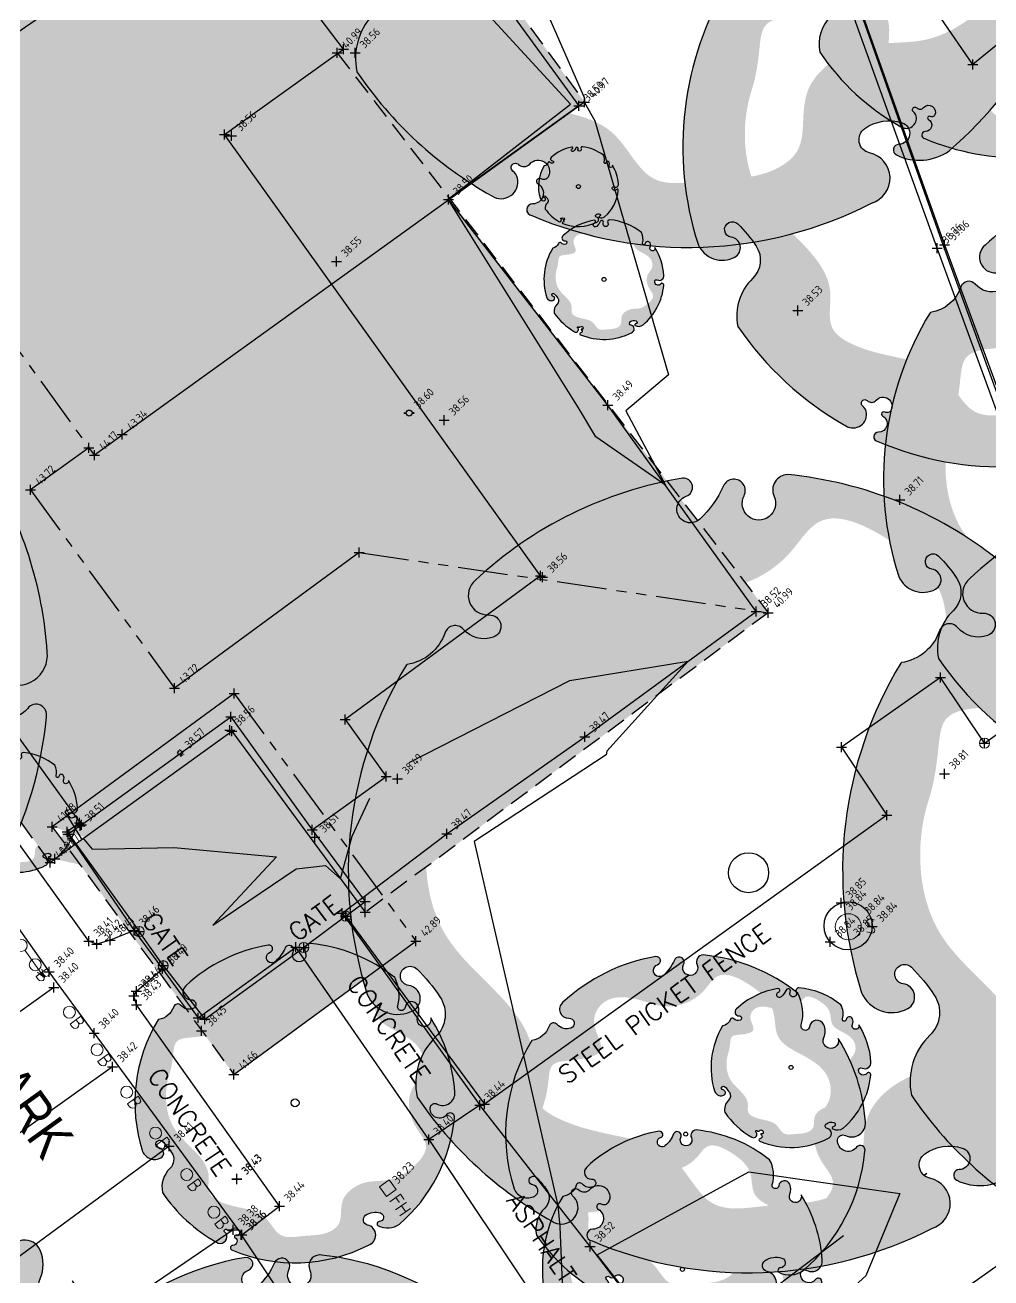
# Model space of a CAD drawing. Header units: metres. Extents: x 245957 to 247358, y 7418632 to 7419642.
# Drawn here: x 246804.74 to 246828.87, y 7418904.54 to 7418935.86 of the extents above; entities that cross this region are included whole.
import ezdxf
from ezdxf.enums import TextEntityAlignment as Align

# ---------------------------------------------------------------- set-up
doc = ezdxf.new("R2010")
doc.units = ezdxf.units.M
for name, pattern in [('DASHDOT', [10, 5, -2.5, 0, -2.5]), ('DASHED', [0.75, 0.5, -0.25]), ('PHANTOM', [2.5, 1.25, -0.25, 0.25, -0.25, 0.25, -0.25])]:
    doc.linetypes.add(name, pattern=pattern)
for name, color, linetype in [('-TEXT', 7, 'Continuous'), ('103_TOE_OF_BATTER', 37, 'DASHDOT'), ('104_EXISTING_SURFACE-L', 35, 'Continuous'), ('104_EXISTING_SURFACE-S', 35, 'Continuous'), ('107_FLOOR_LEVEL-L', 234, 'Continuous'), ('107_FLOOR_LEVEL-S', 234, 'Continuous'), ('201_SINGLE_TREE-H', 63, 'Continuous'), ('201_SINGLE_TREE-S', 96, 'Continuous'), ('403_EDGE_OF_BITUMEN', 8, 'Continuous'), ('403_EDGE_OF_BITUMEN-L', 8, 'Continuous'), ('403_EDGE_OF_BITUMEN-S', 8, 'Continuous'), ('408_BACK_OF_KERB', 10, 'Continuous'), ('418_LANE_LINE_SOLID', 53, 'Continuous'), ('418_LANE_LINE_SOLID-L', 53, 'Continuous'), ('418_LANE_LINE_SOLID-S', 53, 'Continuous'), ('601_HOUSE', 229, 'BUILDING2'), ('601_HOUSE-S', 229, 'BUILDING2'), ('603_MAJOR_BUILDING-L', 229, 'BUILDING'), ('603_MAJOR_BUILDING-S', 229, 'BUILDING'), ('610_STRUCTURE_UNCLAS', 236, 'Continuous'), ('610_STRUCTURE_UNCLAS-S', 236, 'Continuous'), ('622_RETAIN_WALL_WOOD', 45, 'STONEWALL'), ('622_RETAIN_WALL_WOOD-L', 45, 'STONEWALL'), ('622_RETAIN_WALL_WOOD-S', 45, 'STONEWALL'), ('635_DOOR_SILL-L', 181, 'Continuous'), ('635_DOOR_SILL-S', 181, 'Continuous'), ('639_ROOF_RIDGE', 253, 'PHANTOM'), ('639_ROOF_RIDGE-L', 253, 'PHANTOM'), ('639_ROOF_RIDGE-S', 253, 'PHANTOM'), ('640_EAVES', 227, 'Continuous'), ('640_EAVES-S', 227, 'Continuous'), ('642_ROOF_GUTTER', 155, 'DASHED'), ('642_ROOF_GUTTER-L', 153, 'Continuous'), ('642_ROOF_GUTTER-S', 153, 'Continuous'), ('903_FENCE', 24, 'FENCELINE'), ('903_FENCE-S', 24, 'Continuous'), ('904_GATE', 22, 'Continuous'), ('EX-BOLLARD_(SLS)', 89, 'Continuous'), ('EX-BUILDING_LINE', 150, 'Continuous'), ('EX-GATE_(SLS)', 22, 'Continuous'), ('EX-PARKING_SIGN_(SLS)', 89, 'Continuous'), ('Surface_Contours_Major', 4, 'Continuous'), ('Surface_Contours_Minor', 253, 'Continuous')]:
    doc.layers.add(name, color=color, linetype=linetype)
for name, color, linetype, true_color in [('419_EDGE_OF_CONCRETE', 7, 'Continuous', 0xff4100), ('419_EDGE_OF_CONCRETE-L', 7, 'Continuous', 0xff4100), ('419_EDGE_OF_CONCRETE-S', 7, 'Continuous', 0xff4100), ('741_SEWER_PIT-L', 7, 'Continuous', 0xfffd66), ('753_FIRE_HYDRANT-L', 7, 'Continuous', 0xb30000), ('762_UNCLASSIFIED_PIT-L', 7, 'Continuous', 0xff64ac), ('762_UNCLASSIFIED_PIT-S', 7, 'Continuous', 0xff64ac), ('EX-FIRE_HYDRANT_(SLS)', 7, 'Continuous', 0xb30000), ('EX-SEWER_PIT_(SLS)', 7, 'Continuous', 0xfffd66)]:
    doc.layers.add(name, color=color, linetype=linetype, true_color=true_color)
doc.styles.add('BOLD', font='ARIALN.TTF')
doc.styles.add('ISO', font='iso.shx')
doc.styles.add('ISO18', font='iso.shx')
doc.styles.add('ISO2.5', font='isocp.shx', dxfattribs={"height": 2.5})
doc.styles.get("Standard").update_dxf_attribs({"font": 'SIMPLEX.shx'})
doc.linetypes.add('BUILDING', pattern='A,0.25,["/",ISO18,S=0.15,R=0,X=0,Y=0],0', length=0.25)
doc.linetypes.add('BUILDING2', pattern='A,0.25,["/",ISO18,S=0.15,R=180,X=0,Y=0],0', length=0.25)
doc.linetypes.add('FENCELINE', pattern='A,0.5,-0.2,["/",Standard,S=0.1,R=0,X=0,Y=-0.05],-0.25', length=0.95)
doc.linetypes.add('STONEWALL', pattern='A,0,-0.0625,[131,AECCLAND,S=1,R=0,X=0,Y=0],-0.06303', length=0.12553)

# ---------------------------------------------------------------- blocks, each defined once
blk = doc.blocks.new('CROSS')
at = {"color": 0, "linetype": 'Continuous'}
for p, q in [((-0.5, 0), (0.5, 0)), ((0, -0.5), (0, 0.5))]:
    blk.add_line(p, q, dxfattribs=at)
blk = doc.blocks.new('201C')
at = {"layer": '201_SINGLE_TREE-H', "transparency": 33554534}
h = blk.add_hatch(color=256, dxfattribs=at)
h.paths.add_polyline_path([(-0.3717, -0.3344, 0.222926), (0.0196, -0.4996, 0.770799), (0.0439, -0.4417, -0.650302), (0.0511, -0.4116, -0.234737), (0.0964, -0.4247, -0.847312), (0.0816, -0.4475, 0.78443), (0.0732, -0.4583, 0.276934), (0.1352, -0.4813, 0.193599), (0.4309, -0.2536, 0.800435), (0.4144, -0.2337, -0.75216), (0.3757, -0.1925, -0.528914), (0.4006, -0.1909, 0.594112), (0.4663, -0.1804, 0.123805), (0.4962, 0.0616, -1.41759), (0.4607, 0.0811, 0.206906), (0.4758, 0.1133, 0.759729), (0.4374, 0.1252, -1.073307), (0.4187, 0.1392, 0.194379), (0.4474, 0.2231, 0.144612), (0.2544, 0.4304, 0.53339), (0.2277, 0.4128, -1.592592), (0.1939, 0.4293, 1.030038), (0.1758, 0.4513, -0.10361), (0.1314, 0.4262, -1.238487), (0.1282, 0.4593, 0.884725), (0.1336, 0.4818, 0.147549), (-0.1551, 0.4753, 0.71725), (-0.1579, 0.4291, -0.864032), (-0.1646, 0.4015, -0.310704), (-0.1946, 0.4266, 0.58143), (-0.2167, 0.4321, -0.281558), (-0.2766, 0.4162), (-0.2775, 0.4159, 0.217121), (-0.4959, 0.0634), (-0.4959, 0.0634, 0.440011), (-0.4522, 0.021, 0.723973), (-0.4442, 0.0516, -1.384648), (-0.4262, 0.0659, -0.051107), (-0.4149, 0.0223, -0.361502), (-0.441, -0.0208, 0.256822), (-0.4937, -0.0791, 0.116166), (-0.4065, -0.2911, 0.67803), (-0.3682, -0.2843, 0.170035), (-0.3696, -0.274, -1.054701), (-0.3596, -0.2696, 0.431903), (-0.3468, -0.2749, -0.910728), (-0.3329, -0.2993, -0.42046), (-0.3418, -0.2976, 1.007885), (-0.3479, -0.3018, -0.766634), (-0.3646, -0.3216, 0.938602), (-0.3717, -0.3344)])
edge = h.paths.add_edge_path(flags=16)
edge.add_spline(control_points=[(-0.3177, 0.2468), (-0.303, 0.2628), (-0.2856, 0.2893), (-0.256, 0.3411), (-0.1928, 0.3155), (-0.0921, 0.286), (-0.1162, 0.3941), (-0.0359, 0.4462), (0.0392, 0.3985), (0.1028, 0.3299), (0.1957, 0.3214), (0.2784, 0.3804), (0.3442, 0.2961), (0.3785, 0.2147), (0.3303, 0.1307), (0.3915, 0.0592), (0.4378, -0.0139), (0.4055, -0.0919), (0.3459, -0.1091), (0.3102, -0.1666), (0.3057, -0.2282), (0.3286, -0.3091), (0.2408, -0.3447), (0.1647, -0.3496), (0.103, -0.3142), (0.0463, -0.3153), (0.0047, -0.3356), (-0.0139, -0.3682), (-0.0327, -0.4069), (-0.0927, -0.4151), (-0.1463, -0.3868), (-0.23, -0.3665), (-0.2245, -0.2773), (-0.2864, -0.2294), (-0.3344, -0.1941), (-0.3737, -0.1409), (-0.3276, -0.0866), (-0.344, -0.0009), (-0.3866, 0.0828), (-0.3665, 0.1796), (-0.3359, 0.2271), (-0.3177, 0.2468)], knot_values=[0, 0, 0, 0, 0.064972, 0.101243, 0.15652, 0.245586, 0.324463, 0.387907, 0.486094, 0.554514, 0.671826, 0.728629, 0.823661, 0.919885, 0.989953, 1.075257, 1.171704, 1.23593, 1.293575, 1.346478, 1.426142, 1.479146, 1.570817, 1.644481, 1.712561, 1.774901, 1.807, 1.846291, 1.885582, 1.928182, 2.007036, 2.074591, 2.151638, 2.226455, 2.293426, 2.340744, 2.397548, 2.47317, 2.587294, 2.673595, 2.754259, 2.754259, 2.754259, 2.754259], degree=3, periodic=0)
at = {"layer": '201_SINGLE_TREE-S'}
blk.add_lwpolyline([(-0.3717, -0.3344, 0.222926), (0.0196, -0.4996, 0.770799), (0.0439, -0.4417, -0.650302), (0.0511, -0.4116, -0.234737), (0.0964, -0.4247, -0.847312), (0.0816, -0.4475, 0.78443), (0.0732, -0.4583, 0.276934), (0.1352, -0.4813, 0.193599), (0.4309, -0.2536, 0.800435), (0.4144, -0.2337, -0.75216), (0.3757, -0.1925, -0.528914), (0.4006, -0.1909, 0.594112), (0.4663, -0.1804, 0.123805), (0.4962, 0.0616, -1.41759), (0.4607, 0.0811, 0.206906), (0.4758, 0.1133, 0.759729), (0.4374, 0.1252, -1.073307), (0.4187, 0.1392, 0.194379), (0.4474, 0.2231, 0.144612), (0.2544, 0.4304, 0.53339), (0.2277, 0.4128, -1.592592), (0.1939, 0.4293, 1.030038), (0.1758, 0.4513, -0.10361), (0.1314, 0.4262, -1.238487), (0.1282, 0.4593, 0.884725), (0.1336, 0.4818, 0.147549), (-0.1551, 0.4753, 0.71725), (-0.1579, 0.4291, -0.864032), (-0.1646, 0.4015, -0.310704), (-0.1946, 0.4266, 0.58143), (-0.2167, 0.4321, -0.281558), (-0.2766, 0.4162), (-0.2775, 0.4159, 0.217121), (-0.4959, 0.0634), (-0.4959, 0.0634, 0.440011), (-0.4522, 0.021, 0.723973), (-0.4442, 0.0516, -1.384648), (-0.4262, 0.0659, -0.051107), (-0.4149, 0.0223, -0.361502), (-0.441, -0.0208, 0.256822), (-0.4937, -0.0791, 0.116166), (-0.4065, -0.2911, 0.67803), (-0.3682, -0.2843, 0.170035), (-0.3696, -0.274, -1.054701), (-0.3596, -0.2696, 0.431903), (-0.3468, -0.2749, -0.910728), (-0.3329, -0.2993, -0.42046), (-0.3418, -0.2976, 1.007885), (-0.3479, -0.3018, -0.766634), (-0.3646, -0.3216, 0.938602), (-0.3717, -0.3344)], format="xyb", dxfattribs=at)
blk = doc.blocks.new('FHS')
at = {"color": 0, "linetype": 'Continuous', "lineweight": 13}
for p, q in [((-0.15, -0.15), (-0.15, 0.15)), ((-0.15, 0.15), (0.15, 0.15)), ((0.15, 0.15), (0.15, -0.15)), ((0.308, -0.154), (0.308, 0.173)), ((0.308, 0.173), (0.452, 0.173)), ((0.308, 0.029), (0.452, 0.029)), ((0.452, 0.173), (0.458, 0.173)), ((0.452, 0.029), (0.458, 0.029)), ((0.557, -0.154), (0.557, 0.173)), ((0.557, 0.173), (0.563, 0.173)), ((0.557, 0.029), (0.74, 0.029)), ((0.74, 0.173), (0.74, -0.154)), ((0.15, -0.15), (-0.15, -0.15))]:
    blk.add_line(p, q, dxfattribs=at)
blk = doc.blocks.new('201T')
at = {"layer": '201_SINGLE_TREE-S'}
blk.add_circle((0, 0), 0.5, dxfattribs=at)
blk = doc.blocks.new('635')
at = {"color": 0, "linetype": 'Continuous'}
for p, q in [((-0.36, 0.03), (-0.36, 0.02)), ((-0.29, 0.13), (-0.29, 0.12)), ((-0.25, 0.26), (-0.25, 0.25)), ((-0.23, 0), (-0.2, 0.11)), ((-0.2, -0.11), (-0.23, 0)), ((-0.2, 0.11), (-0.11, 0.19)), ((-0.14, 0.28), (-0.14, 0.27)), ((-0.11, 0.19), (0, 0.22)), ((-0.04, 0.32), (-0.04, 0.31)), ((0, 0.22), (0.11, 0.19)), ((0.07, 0.28), (0.07, 0.27)), ((0.11, 0.19), (0.2, 0.11)), ((0.13, 0.33), (0.13, 0.32)), ((0.2, 0.11), (0.23, 0)), ((0.23, 0), (0.2, -0.11)), ((0.22, 0.27), (0.22, 0.26)), ((0.27, 0.17), (0.27, 0.16)), ((0.32, 0.03), (0.32, 0.02)), ((0.36, 0.14), (0.36, 0.13)), ((-0.35, -0.14), (-0.35, -0.15)), ((-0.28, -0.02), (-0.28, -0.03)), ((-0.28, -0.12), (-0.28, -0.13)), ((-0.27, -0.24), (-0.27, -0.25)), ((-0.11, -0.19), (-0.2, -0.11)), ((-0.17, -0.26), (-0.17, -0.27)), ((0, -0.22), (-0.11, -0.19)), ((-0.08, -0.34), (-0.08, -0.33)), ((0.11, -0.19), (0, -0.22)), ((0.04, -0.35), (0.04, -0.36)), ((0.07, -0.28), (0.08, -0.29)), ((0.2, -0.11), (0.11, -0.19)), ((0.17, -0.29), (0.16, -0.29)), ((0.22, -0.23), (0.23, -0.24)), ((0.29, -0.1), (0.29, -0.11)), ((0.33, -0.18), (0.33, -0.19)), ((0.37, -0.07), (0.37, -0.08))]:
    blk.add_line(p, q, dxfattribs=at)
blk = doc.blocks.new('107')
at = {"color": 0, "linetype": 'Continuous'}
for p, q in [((-0.5, -0.02), (-0.5, 0.02)), ((-0.5, 0.02), (-0.3, 0.02)), ((-0.5, 0), (-0.3, 0)), ((-0.3, 0), (-0.28, 0.11)), ((-0.28, -0.11), (-0.3, 0)), ((-0.28, 0.11), (-0.21, 0.21)), ((-0.21, 0.21), (-0.11, 0.28)), ((-0.11, 0.28), (0, 0.3)), ((0, 0.3), (0.11, 0.28)), ((0.11, 0.28), (0.21, 0.21)), ((0.21, 0.21), (0.28, 0.11)), ((0.28, 0.11), (0.3, 0)), ((0.3, 0), (0.28, -0.11)), ((0.5, 0.02), (0.3, 0.02)), ((0.5, 0), (0.3, 0)), ((0.5, -0.02), (0.5, 0.02)), ((-0.3, -0.02), (-0.5, -0.02)), ((-0.21, -0.21), (-0.28, -0.11)), ((-0.11, -0.28), (-0.21, -0.21)), ((0, -0.3), (-0.11, -0.28)), ((0.11, -0.28), (0, -0.3)), ((0.21, -0.21), (0.11, -0.28)), ((0.28, -0.11), (0.21, -0.21)), ((0.3, -0.02), (0.5, -0.02))]:
    blk.add_line(p, q, dxfattribs=at)
blk = doc.blocks.new('SEWA')
at = {"color": 0, "linetype": 'Continuous', "lineweight": 13}
for p, q in [((0.471, 0.153), (0.46, 0.114)), ((0.46, 0.114), (0.477, 0.07)), ((0.499, 0.186), (0.471, 0.153)), ((0.477, 0.07), (0.504, 0.042)), ((0.543, 0.197), (0.499, 0.186)), ((0.504, 0.042), (0.615, -0.013)), ((0.643, 0.175), (0.543, 0.197)), ((0.46, -0.124), (0.582, -0.163)), ((0.582, -0.163), (0.621, -0.152)), ((0.582, -0.163), (0.587, -0.163)), ((0.615, -0.013), (0.621, -0.013)), ((0.648, -0.041), (0.615, -0.013)), ((0.615, -0.013), (0.621, -0.013)), ((0.621, -0.152), (0.654, -0.124)), ((0.659, -0.08), (0.648, -0.041)), ((0.654, -0.124), (0.659, -0.08))]:
    blk.add_line(p, q, dxfattribs=at)
blk.add_circle((0, 0), 0.325, dxfattribs=at)
blk = doc.blocks.new('GATE')
at = {"color": 0, "linetype": 'Continuous', "lineweight": 13}
blk.add_circle((0, 0), 0.125, dxfattribs=at)
blk = doc.blocks.new('PS')
at = {"color": 0, "linetype": 'Continuous', "lineweight": 13}
for p, q in [((-1, 0), (-0.788, 0.076)), ((-1, 0), (-0.788, -0.055)), ((-0.15, 0), (-1, 0)), ((0.15, 0), (1, 0)), ((1, 0), (0.782, 0.076)), ((1, 0), (0.782, -0.062))]:
    blk.add_line(p, q, dxfattribs=at)
blk.add_circle((0, 0), 0.15, dxfattribs=at)
blk = doc.blocks.new('BOLR')
at = {"color": 0, "linetype": 'Continuous', "lineweight": 13}
for p, q in [((0.339, 0.168), (0.251, 0.168)), ((0.251, 0.168), (0.251, -0.159)), ((0.339, 0.024), (0.251, 0.024)), ((0.251, 0.024), (0.256, 0.024)), ((0.395, 0.146), (0.339, 0.168)), ((0.339, 0.024), (0.395, 0.04)), ((0.384, 0.007), (0.339, 0.024)), ((0.417, -0.026), (0.384, 0.007)), ((0.411, 0.096), (0.395, 0.146)), ((0.395, 0.04), (0.411, 0.096)), ((0.251, -0.159), (0.339, -0.159)), ((0.251, -0.159), (0.256, -0.159)), ((0.339, -0.159), (0.384, -0.148)), ((0.384, -0.148), (0.417, -0.115)), ((0.433, -0.07), (0.417, -0.026)), ((0.417, -0.115), (0.433, -0.07))]:
    blk.add_line(p, q, dxfattribs=at)
blk.add_circle((0, 0), 0.15, dxfattribs=at)
blk = doc.blocks.new('A')
at = {"layer": '-TEXT'}
blk.add_text('ASPHALT', height=0.45, dxfattribs=at).set_placement((-0.053, -0.242), align=Align.CENTER)
blk = doc.blocks.new('C')
at = {"layer": '-TEXT'}
blk.add_text('CONCRETE', height=0.45, dxfattribs=at).set_placement((-0.001, -0.23), align=Align.CENTER)

msp = doc.modelspace()

# ---------------------------------------------------------------- hatches: boundary and pattern name
at = {"layer": 'EX-BUILDING_LINE'}
h = msp.add_hatch(color=9, dxfattribs=at)
h.dxf.hatch_style = 1
edge = h.paths.add_edge_path()
edge.add_line((246809.962, 7418909.627), (246814.509, 7418912.957))
edge.add_line((246805.423, 7418915.817), (246809.962, 7418909.627))
edge.add_line((246805.489, 7418915.013), (246809.909, 7418918.211))
edge.add_line((246805.372, 7418914.925), (246805.489, 7418915.013))
edge.add_line((246805.372, 7418914.925), (246796.078, 7418927.734))
edge.add_line((246799.298, 7418929.985), (246796.078, 7418927.734))
edge.add_line((246797.354, 7418932.784), (246799.298, 7418929.985))
edge.add_line((246794.746, 7418930.934), (246797.354, 7418932.784))
edge.add_line((246788.879, 7418938.739), (246794.746, 7418930.934))
edge.add_line((246792.264, 7418941.152), (246789.01, 7418938.816))
edge.add_line((246793.47, 7418948.927), (246792.264, 7418941.152))
edge.add_line((246790.012, 7418953.81), (246793.47, 7418948.927))
edge.add_line((246802.5, 7418962.909), (246790.012, 7418953.81))
edge.add_line((246802.5, 7418962.909), (246815.999, 7418944.281))
edge.add_line((246815.999, 7418944.281), (246808.984, 7418938.734))
edge.add_line((246812.974, 7418941.86), (246818.723, 7418933.925))
edge.add_line((246818.723, 7418933.925), (246806.475, 7418925.106))
edge.add_line((246812.544, 7418935.159), (246823.311, 7418921.168))
edge.add_line((246823.311, 7418921.168), (246813.244, 7418913.682))
edge.add_line((246809.97, 7418919.147), (246814.509, 7418912.957))
h = msp.add_hatch(color=9, dxfattribs=at)
h.dxf.hatch_style = 1
h.paths.add_polyline_path([(246802.5, 7418962.909), (246790.012, 7418953.81), (246793.47, 7418948.927), (246792.264, 7418941.152), (246789.01, 7418938.816), (246788.879, 7418938.739), (246794.746, 7418930.934), (246797.354, 7418932.784), (246799.298, 7418929.985), (246796.078, 7418927.734), (246805.372, 7418914.925), (246805.489, 7418915.013), (246805.831, 7418915.261), (246805.423, 7418915.817), (246809.97, 7418919.147), (246813.719, 7418914.035), (246823.311, 7418921.168), (246813.087, 7418922.671), (246808.478, 7418919.279), (246804.883, 7418924.241), (246806.341, 7418925.291), (246800.739, 7418933.029), (246808.984, 7418938.734), (246815.999, 7418944.281)])
h.paths.add_polyline_path([(246812.961, 7418941.879), (246808.984, 7418938.734), (246800.739, 7418933.029), (246806.341, 7418925.291), (246806.475, 7418925.106), (246818.723, 7418933.925)], flags=17)
h.paths.add_polyline_path([(246815.358, 7418931.503), (246806.475, 7418925.106), (246806.341, 7418925.291), (246804.883, 7418924.241), (246808.478, 7418919.279), (246813.087, 7418922.671), (246823.311, 7418921.168)], flags=17)
h.paths.add_polyline_path([(246809.909, 7418918.211), (246805.831, 7418915.261), (246809.962, 7418909.627), (246814.509, 7418912.957), (246813.719, 7418914.035), (246813.244, 7418913.682)])

# ---------------------------------------------------------------- linework, layer by layer
at = {"layer": '103_TOE_OF_BATTER'}
msp.add_lwpolyline([(246821.197, 7418902.594), (246832.174, 7418910.85), (246841.366, 7418917.826), (246851.468, 7418924.88), (246858.333, 7418930.216)], dxfattribs=at)
at = {"layer": '403_EDGE_OF_BITUMEN'}
for p, q in [((246816.101, 7418908.862), (246814.827, 7418908.001)), ((246818.857, 7418905.328), (246816.101, 7418908.862)), ((246814.827, 7418908.001), (246818.04, 7418903.191)), ((246810.145, 7418905.616), (246811.824, 7418903.106)), ((246822.303, 7418900.841), (246818.857, 7418905.328))]:
    msp.add_line(p, q, dxfattribs=at)
at = {"layer": '408_BACK_OF_KERB'}
msp.add_line((246833.484, 7418908.007), (246823.104, 7418900.643), dxfattribs=at)
at = {"layer": '418_LANE_LINE_SOLID'}
for p, q in [((246805.463, 7418911.803), (246800.96, 7418908.565)), ((246806.929, 7418909.82), (246802.418, 7418906.601)), ((246808.347, 7418907.838), (246803.888, 7418904.553)), ((246809.947, 7418905.745), (246805.345, 7418902.61))]:
    msp.add_line(p, q, dxfattribs=at)
at = {"layer": '419_EDGE_OF_CONCRETE'}
for p, q in [((246815.901, 7418937.526), (246818.574, 7418933.835)), ((246818.574, 7418933.835), (246815.319, 7418931.495)), ((246819.304, 7418926.356), (246815.319, 7418931.495)), ((246823.005, 7418921.194), (246819.304, 7418926.356)), ((246818.726, 7418918.066), (246823.005, 7418921.194)), ((246806.338, 7418912.96), (246800.598, 7418920.94)), ((246799.654, 7418920.259), (246805.346, 7418912.19)), ((246815.277, 7418915.643), (246818.726, 7418918.066)), ((246806.124, 7418915.837), (246805.817, 7418915.635)), ((246812.665, 7418913.66), (246815.277, 7418915.643)), ((246805.817, 7418915.635), (246807.473, 7418913.226)), ((246812.665, 7418913.66), (246816.101, 7418908.862)), ((246807.473, 7418913.226), (246806.87, 7418912.982)), ((246807.473, 7418913.226), (246808.18, 7418912.266)), ((246806.54, 7418912.883), (246806.338, 7418912.96)), ((246806.87, 7418912.982), (246806.54, 7418912.883)), ((246809.067, 7418911.039), (246811.507, 7418912.807)), ((246814.827, 7418908.001), (246811.507, 7418912.807)), ((246807.524, 7418911.71), (246808.18, 7418912.266)), ((246808.18, 7418912.266), (246809.067, 7418911.039)), ((246806.468, 7418910.656), (246805.346, 7418912.19)), ((246807.462, 7418911.591), (246807.524, 7418911.71)), ((246807.527, 7418911.37), (246807.462, 7418911.591)), ((246811.098, 7418906.336), (246807.527, 7418911.37)), ((246806.468, 7418910.656), (246810.156, 7418905.621)), ((246810.156, 7418905.621), (246811.098, 7418906.336))]:
    msp.add_line(p, q, dxfattribs=at)
msp.add_circle((246825.305, 7418913.341), 0.601, dxfattribs=at)
at = {"layer": '601_HOUSE'}
for p, q in [((246812.697, 7418935.255), (246811.125, 7418937.332)), ((246809.729, 7418933.123), (246812.697, 7418935.255)), ((246817.623, 7418922.088), (246809.729, 7418933.123)), ((246817.623, 7418922.088), (246812.742, 7418918.496)), ((246802.849, 7418920.449), (246806.154, 7418915.868)), ((246806.154, 7418915.868), (246809.882, 7418918.564)), ((246809.882, 7418918.564), (246811.917, 7418915.742)), ((246812.742, 7418918.496), (246813.767, 7418917.076)), ((246811.917, 7418915.742), (246813.767, 7418917.076))]:
    msp.add_line(p, q, dxfattribs=at)
at = {"layer": '610_STRUCTURE_UNCLAS'}
for p, q in [((246828.422, 7418934.872), (246827.446, 7418936.286)), ((246829.184, 7418935.499), (246828.422, 7418934.872))]:
    msp.add_line(p, q, dxfattribs=at)
at = {"layer": '622_RETAIN_WALL_WOOD'}
for p, q in [((246827.532, 7418930.28), (246824.911, 7418937.549)), ((246825.178, 7418937.499), (246827.716, 7418930.364)), ((246827.716, 7418930.364), (246829.82, 7418924.625)), ((246829.653, 7418924.453), (246827.532, 7418930.28))]:
    msp.add_line(p, q, dxfattribs=at)
at = {"layer": '639_ROOF_RIDGE'}
for p, q in [((246800.739, 7418933.029), (246806.475, 7418925.106)), ((246804.883, 7418924.241), (246808.478, 7418919.279)), ((246813.087, 7418922.671), (246823.311, 7418921.168)), ((246809.97, 7418919.147), (246814.509, 7418912.957))]:
    msp.add_line(p, q, dxfattribs=at)
at = {"layer": '640_EAVES'}
for p, q in [((246808.984, 7418938.734), (246800.739, 7418933.029)), ((246818.723, 7418933.925), (246806.475, 7418925.106)), ((246806.341, 7418925.291), (246804.883, 7418924.241)), ((246813.087, 7418922.671), (246808.478, 7418919.279)), ((246809.97, 7418919.147), (246805.423, 7418915.817)), ((246805.489, 7418915.013), (246809.909, 7418918.211)), ((246809.909, 7418918.211), (246813.244, 7418913.682)), ((246809.962, 7418909.627), (246814.509, 7418912.957))]:
    msp.add_line(p, q, dxfattribs=at)
at = {"layer": '642_ROOF_GUTTER'}
for p, q in [((246812.974, 7418941.86), (246818.723, 7418933.925)), ((246812.544, 7418935.159), (246823.311, 7418921.168)), ((246805.372, 7418914.925), (246796.078, 7418927.734)), ((246823.311, 7418921.168), (246813.244, 7418913.682)), ((246805.423, 7418915.817), (246809.962, 7418909.627)), ((246805.372, 7418914.925), (246805.489, 7418915.013))]:
    msp.add_line(p, q, dxfattribs=at)
at = {"layer": '903_FENCE', "ltscale": 20}
for p, q in [((246827.613, 7418919.545), (246825.136, 7418917.81)), ((246828.711, 7418917.907), (246827.613, 7418919.545)), ((246825.136, 7418917.81), (246826.273, 7418916.107)), ((246826.273, 7418916.107), (246816.223, 7418908.885)), ((246806.108, 7418915.912), (246805.799, 7418915.689)), ((246805.799, 7418915.689), (246807.595, 7418913.2)), ((246811.917, 7418915.742), (246813.241, 7418913.946)), ((246812.758, 7418913.581), (246813.241, 7418913.946)), ((246812.758, 7418913.581), (246816.223, 7418908.885)), ((246809.231, 7418911.009), (246811.706, 7418912.8)), ((246808.195, 7418912.346), (246809.231, 7418911.009))]:
    msp.add_line(p, q, dxfattribs=at)
at = {"layer": '904_GATE'}
for p, q in [((246828.711, 7418917.907), (246831.145, 7418919.673)), ((246812.758, 7418913.581), (246811.706, 7418912.8)), ((246808.195, 7418912.346), (246807.595, 7418913.2))]:
    msp.add_line(p, q, dxfattribs=at)
at = {"layer": 'Surface_Contours_Major', "elevation": 39}
msp.add_lwpolyline([(246825.449, 7418936.665), (246827.68, 7418930.348), (246829.211, 7418926.13), (246829.759, 7418924.563), (246830.904, 7418923.955), (246832.495, 7418923.14), (246832.342, 7418922.236), (246832.55, 7418919.815), (246835.053, 7418921.918), (246834.594, 7418923.172), (246837.121, 7418925.457), (246843.161, 7418928.739), (246839.595, 7418932.045), (246839.357, 7418936.863), (246840.918, 7418938.274), (246832.735, 7418939.457), (246829.503, 7418939.176), (246828.143, 7418939.252), (246826.013, 7418938.048), (246825.158, 7418937.503)], close=True, dxfattribs=at)
at = {"layer": 'Surface_Contours_Minor', "elevation": 38.5}
for points in [[(246817.176, 7418937.555), (246818.719, 7418934.026), (246818.72, 7418933.922), (246818.975, 7418933.461), (246820.814, 7418927.11), (246819.749, 7418926.212), (246820.739, 7418924.354), (246819.002, 7418925.563), (246818.567, 7418926.29), (246815.319, 7418931.484), (246815.312, 7418931.492), (246815.314, 7418931.503), (246818.373, 7418933.883), (246815.396, 7418937.117)], [(246814.338, 7418917.424), (246818.354, 7418919.471), (246821.309, 7418919.955), (246819.276, 7418917.709), (246819.262, 7418917.617), (246815.965, 7418915.45), (246817.346, 7418909.442), (246818.057, 7418906.353), (246818.107, 7418905.826), (246818.197, 7418903.602)], [(246805.799, 7418916.26), (246805.74, 7418916.192), (246806.147, 7418915.528), (246806.209, 7418915.511), (246806.423, 7418915.258), (246808.461, 7418915.296), (246811.026, 7418915.064), (246809.438, 7418913.356), (246811.519, 7418914.766), (246812.249, 7418914.852), (246812.625, 7418914.516), (246812.916, 7418915.583), (246813.355, 7418916.53)]]:
    msp.add_lwpolyline(points, dxfattribs=at)
msp.add_lwpolyline([(246826.594, 7418906.654), (246825.744, 7418904.597), (246822.296, 7418901.469), (246821.953, 7418901.396), (246819.04, 7418905.115), (246822.823, 7418907.192)], close=True, dxfattribs=at)

# ---------------------------------------------------------------- block references
at = {"layer": '-TEXT'}
for name, p, rotation in [('C', (246813.835, 7418910.76), 304.6394633741194), ('C', (246808.857, 7418908.442), 304.6394633741194), ('A', (246817.689, 7418905.504), 303.743755514282)]:
    msp.add_blockref(name, p, dxfattribs=dict(at, rotation=rotation))
at = {"layer": '104_EXISTING_SURFACE-S', "xscale": 0.25, "yscale": 0.25, "zscale": 0.25}
for p in [(246812.989, 7418935.161), (246809.898, 7418933.091), (246812.528, 7418929.95), (246824.047, 7418928.723), (246815.213, 7418925.984), (246826.599, 7418923.986), (246817.671, 7418922.054), (246809.863, 7418918.231), (246827.71, 7418917.143), (246814.048, 7418917.019), (246811.983, 7418915.559), (246809.151, 7418910.718)]:
    msp.add_blockref('CROSS', p, dxfattribs=at)
at = {"layer": '107_FLOOR_LEVEL-S', "xscale": 0.25, "yscale": 0.25, "zscale": 0.25}
msp.add_blockref('107', (246814.339, 7418926.159), dxfattribs=at)
at = {"layer": '201_SINGLE_TREE-S', "rotation": 25}
for name, p, xscale, yscale, zscale in [('201C', (246821.314, 7418940.297), 20, 20, 20), ('201C', (246829.566, 7418938.542), 12, 12, 12), ('201C', (246829.175, 7418932.81), 16, 16, 16), ('201C', (246834.188, 7418924.509), 16, 16, 16), ('201C', (246818.569, 7418931.819), 2, 2, 2), ('201C', (246795.323, 7418919.511), 20, 20, 20), ('201T', (246818.569, 7418931.819), 0.1, 0.1, 0.1), ('201C', (246819.207, 7418929.498), 3, 3, 3), ('201T', (246819.207, 7418929.498), 0.1, 0.1, 0.1), ('201C', (246822.818, 7418914.669), 20, 20, 20), ('201C', (246835.167, 7418914.713), 20, 20, 20), ('201C', (246804.557, 7418916.18), 3, 3, 3), ('201C', (246811.489, 7418908.917), 8, 8, 8), ('201C', (246821.247, 7418908.135), 9, 9, 9), ('201C', (246797.456, 7418899.157), 20, 20, 20), ('201C', (246823.88, 7418909.802), 4, 4, 4), ('201T', (246823.88, 7418909.802), 0.1, 0.1, 0.1), ('201C', (246821.166, 7418904.755), 7, 7, 7), ('201T', (246811.489, 7418908.917), 0.2, 0.2, 0.2), ('201T', (246821.247, 7418908.135), 0.1, 0.1, 0.1), ('201C', (246811.414, 7418898.149), 14, 14, 14), ('201T', (246821.166, 7418904.755), 0.1, 0.1, 0.1)]:
    msp.add_blockref(name, p, dxfattribs=dict(at, xscale=xscale, yscale=yscale, zscale=zscale))
msp.add_blockref('201T', (246822.818, 7418914.669), dxfattribs=at)
at = {"layer": '403_EDGE_OF_BITUMEN-S', "xscale": 0.25, "yscale": 0.25, "zscale": 0.25}
for p in [(246816.101, 7418908.862), (246814.827, 7418908.001), (246810.145, 7418905.616), (246818.857, 7418905.328)]:
    msp.add_blockref('CROSS', p, dxfattribs=at)
at = {"layer": '418_LANE_LINE_SOLID-S', "xscale": 0.25, "yscale": 0.25, "zscale": 0.25}
for p in [(246805.463, 7418911.803), (246806.929, 7418909.82), (246808.347, 7418907.838), (246809.947, 7418905.745)]:
    msp.add_blockref('CROSS', p, dxfattribs=at)
at = {"layer": '419_EDGE_OF_CONCRETE-S', "xscale": 0.25, "yscale": 0.25, "zscale": 0.25}
for p in [(246818.574, 7418933.835), (246815.319, 7418931.495), (246819.304, 7418926.356), (246823.005, 7418921.194), (246818.726, 7418918.066), (246806.124, 7418915.837), (246805.817, 7418915.635), (246815.277, 7418915.643), (246812.665, 7418913.66), (246825.128, 7418913.915), (246825.905, 7418913.322), (246807.473, 7418913.226), (246806.338, 7418912.96), (246806.54, 7418912.883), (246806.87, 7418912.982), (246811.507, 7418912.807), (246824.857, 7418912.94), (246805.346, 7418912.19), (246808.18, 7418912.266), (246807.462, 7418911.591), (246807.524, 7418911.71), (246807.527, 7418911.37), (246809.067, 7418911.039), (246806.468, 7418910.656), (246811.098, 7418906.336), (246810.156, 7418905.621)]:
    msp.add_blockref('CROSS', p, dxfattribs=at)
at = {"layer": '601_HOUSE-S', "xscale": 0.25, "yscale": 0.25, "zscale": 0.25}
for p in [(246812.697, 7418935.255), (246809.729, 7418933.123), (246817.623, 7418922.088), (246809.882, 7418918.564), (246812.742, 7418918.496), (246813.767, 7418917.076), (246806.154, 7418915.868), (246811.917, 7418915.742)]:
    msp.add_blockref('CROSS', p, dxfattribs=at)
at = {"layer": '603_MAJOR_BUILDING-S', "xscale": 0.25, "yscale": 0.25, "zscale": 0.25}
msp.add_blockref('CROSS', (246807.172, 7418925.619), dxfattribs=at)
at = {"layer": '610_STRUCTURE_UNCLAS-S', "xscale": 0.25, "yscale": 0.25, "zscale": 0.25}
msp.add_blockref('CROSS', (246828.422, 7418934.872), dxfattribs=at)
at = {"layer": '622_RETAIN_WALL_WOOD-S', "xscale": 0.25, "yscale": 0.25, "zscale": 0.25}
for p in [(246827.532, 7418930.28), (246827.716, 7418930.364)]:
    msp.add_blockref('CROSS', p, dxfattribs=at)
at = {"layer": '635_DOOR_SILL-S', "xscale": 0.25, "yscale": 0.25, "zscale": 0.25}
msp.add_blockref('635', (246808.616, 7418917.666), dxfattribs=at)
at = {"layer": '639_ROOF_RIDGE-S', "xscale": 0.25, "yscale": 0.25, "zscale": 0.25}
for p in [(246806.475, 7418925.106), (246804.883, 7418924.241), (246813.087, 7418922.671), (246808.478, 7418919.279), (246809.97, 7418919.147), (246814.509, 7418912.957)]:
    msp.add_blockref('CROSS', p, dxfattribs=at)
at = {"layer": '640_EAVES-S', "xscale": 0.25, "yscale": 0.25, "zscale": 0.25}
msp.add_blockref('CROSS', (246806.341, 7418925.291), dxfattribs=at)
at = {"layer": '642_ROOF_GUTTER-S', "xscale": 0.25, "yscale": 0.25, "zscale": 0.25}
for p in [(246812.544, 7418935.159), (246818.723, 7418933.925), (246823.311, 7418921.168), (246809.909, 7418918.211), (246805.423, 7418915.817), (246805.372, 7418914.925), (246805.489, 7418915.013), (246813.244, 7418913.682), (246809.962, 7418909.627)]:
    msp.add_blockref('CROSS', p, dxfattribs=at)
at = {"layer": '762_UNCLASSIFIED_PIT-S', "xscale": 0.25, "yscale": 0.25, "zscale": 0.25}
for p in [(246810.034, 7418907.017), (246810.037, 7418907.005)]:
    msp.add_blockref('CROSS', p, dxfattribs=at)
at = {"layer": '903_FENCE-S', "xscale": 0.25, "yscale": 0.25, "zscale": 0.25}
for p in [(246827.613, 7418919.545), (246825.136, 7418917.81), (246828.711, 7418917.907), (246806.108, 7418915.912), (246826.273, 7418916.107), (246805.799, 7418915.689), (246813.241, 7418913.946), (246812.758, 7418913.581), (246807.595, 7418913.2), (246811.706, 7418912.8), (246808.195, 7418912.346), (246809.231, 7418911.009), (246816.223, 7418908.885)]:
    msp.add_blockref('CROSS', p, dxfattribs=at)
at = {"layer": 'EX-BOLLARD_(SLS)', "lineweight": 30, "rotation": 306.3771349903033}
for p in [(246804.999, 7418912.369), (246805.852, 7418911.182), (246806.542, 7418910.243), (246807.284, 7418909.185), (246808.004, 7418908.162), (246808.782, 7418907.123), (246809.463, 7418906.184)]:
    msp.add_blockref('BOLR', p, dxfattribs=at)
at = {"layer": 'EX-FIRE_HYDRANT_(SLS)', "rotation": 304.9999999999999}
msp.add_blockref('FHS', (246813.807, 7418906.784), dxfattribs=at)
at = {"layer": 'EX-GATE_(SLS)', "lineweight": 30}
for p in [(246828.711, 7418917.907), (246812.758, 7418913.581), (246807.595, 7418913.2), (246811.706, 7418912.8), (246808.195, 7418912.346)]:
    msp.add_blockref('GATE', p, dxfattribs=at)
at = {"layer": 'EX-PARKING_SIGN_(SLS)', "lineweight": 30, "rotation": 305.7231049191297}
msp.add_blockref('PS', (246804.649, 7418912.851), dxfattribs=at)
at = {"layer": 'EX-SEWER_PIT_(SLS)', "lineweight": 30}
msp.add_blockref('SEWA', (246825.31, 7418913.319), dxfattribs=at)

# ---------------------------------------------------------------- texts
at = {"layer": '-TEXT', "style": 'BOLD'}
for s, rotation, p in [('COMMUNITY CHILDCARE CENTRE', 34.6797, (246800.989, 7418940.641)), ('CAR  PARK', 305.7231, (246803.394, 7418909.951))]:
    msp.add_text(s, height=1, rotation=rotation, dxfattribs=at).set_placement(p, align=Align.CENTER)
at = {"layer": '-TEXT'}
for s, rotation, p in [('GATE', 36.5922, (246812.113, 7418913.351)), ('GATE', 305.1106, (246808.058, 7418912.888)), ('STEEL PICKET FENCE', 35.7013, (246820.846, 7418911.21))]:
    msp.add_text(s, height=0.45, rotation=rotation, dxfattribs=at).set_placement(p, align=Align.CENTER)
at = {"layer": '104_EXISTING_SURFACE-L', "style": 'ISO2.5'}
for s, p in [('38.56', (246813.156, 7418935.328)), ('38.56', (246810.066, 7418933.259)), ('38.55', (246812.695, 7418930.117)), ('38.53', (246824.214, 7418928.891)), ('38.56', (246815.381, 7418926.151)), ('38.71', (246826.766, 7418924.154)), ('38.56', (246817.838, 7418922.221)), ('38.56', (246810.03, 7418918.399)), ('38.49', (246814.215, 7418917.186)), ('38.81', (246827.877, 7418917.31)), ('38.51', (246812.151, 7418915.726)), ('38.45', (246809.319, 7418910.886))]:
    msp.add_text(s, height=0.2, rotation=45, dxfattribs=at).set_placement(p, align=Align.MIDDLE_LEFT)
at = {"layer": '107_FLOOR_LEVEL-L', "style": 'ISO2.5'}
msp.add_text('38.60', height=0.2, rotation=45, dxfattribs=at).set_placement((246814.507, 7418926.326), align=Align.MIDDLE_LEFT)
at = {"layer": '403_EDGE_OF_BITUMEN-L', "style": 'ISO2.5'}
for s, p in [('38.44', (246816.269, 7418909.029)), ('38.40', (246814.995, 7418908.168)), ('38.36', (246810.313, 7418905.784)), ('38.52', (246819.025, 7418905.495))]:
    msp.add_text(s, height=0.2, rotation=45, dxfattribs=at).set_placement(p, align=Align.MIDDLE_LEFT)
at = {"layer": '418_LANE_LINE_SOLID-L', "style": 'ISO2.5'}
for s, p in [('38.40', (246805.63, 7418911.971)), ('38.42', (246807.096, 7418909.987)), ('38.41', (246808.515, 7418908.006)), ('38.38', (246810.114, 7418905.912))]:
    msp.add_text(s, height=0.2, rotation=45, dxfattribs=at).set_placement(p, align=Align.MIDDLE_LEFT)
at = {"layer": '419_EDGE_OF_CONCRETE-L', "style": 'ISO2.5'}
for s, p in [('38.50', (246818.741, 7418934.003)), ('38.50', (246815.487, 7418931.663)), ('38.49', (246819.471, 7418926.523)), ('38.52', (246823.172, 7418921.362)), ('38.47', (246818.893, 7418918.233)), ('38.51', (246806.292, 7418916.004)), ('38.47', (246815.444, 7418915.811)), ('38.85', (246825.296, 7418914.083)), ('38.46', (246807.64, 7418913.393)), ('38.84', (246826.073, 7418913.489)), ('38.41', (246806.506, 7418913.127)), ('38.42', (246806.707, 7418913.05)), ('38.41', (246807.037, 7418913.149)), ('38.84', (246825.025, 7418913.107)), ('38.49', (246808.347, 7418912.433)), ('38.40', (246805.514, 7418912.357)), ('38.46', (246807.629, 7418911.759)), ('38.44', (246807.691, 7418911.877)), ('38.43', (246807.695, 7418911.538)), ('38.40', (246806.635, 7418910.823)), ('38.44', (246811.265, 7418906.503)), ('38.36', (246810.323, 7418905.788))]:
    msp.add_text(s, height=0.2, rotation=45, dxfattribs=at).set_placement(p, align=Align.MIDDLE_LEFT)
at = {"layer": '603_MAJOR_BUILDING-L', "style": 'ISO2.5'}
msp.add_text('43.34', height=0.2, rotation=45, dxfattribs=at).set_placement((246807.339, 7418925.787), align=Align.MIDDLE_LEFT)
at = {"layer": '622_RETAIN_WALL_WOOD-L', "style": 'ISO2.5'}
for s, p in [('38.76', (246827.699, 7418930.447)), ('39.06', (246827.884, 7418930.532))]:
    msp.add_text(s, height=0.2, rotation=45, dxfattribs=at).set_placement(p, align=Align.MIDDLE_LEFT)
at = {"layer": '635_DOOR_SILL-L', "style": 'ISO2.5'}
msp.add_text('38.57', height=0.2, rotation=45, dxfattribs=at).set_placement((246808.784, 7418917.834), align=Align.MIDDLE_LEFT)
at = {"layer": '639_ROOF_RIDGE-L', "style": 'ISO2.5'}
for s, p in [('44.17', (246806.642, 7418925.274)), ('43.72', (246805.05, 7418924.408)), ('43.72', (246808.645, 7418919.446)), ('42.89', (246814.677, 7418913.124))]:
    msp.add_text(s, height=0.2, rotation=45, dxfattribs=at).set_placement(p, align=Align.MIDDLE_LEFT)
at = {"layer": '642_ROOF_GUTTER-L', "style": 'ISO2.5'}
for s, p in [('40.99', (246812.711, 7418935.326)), ('40.97', (246818.89, 7418934.093)), ('40.99', (246823.478, 7418921.335)), ('41.68', (246805.59, 7418915.984)), ('40.87', (246805.656, 7418915.18)), ('40.87', (246805.539, 7418915.092)), ('41.66', (246810.13, 7418909.794))]:
    msp.add_text(s, height=0.2, rotation=45, dxfattribs=at).set_placement(p, align=Align.MIDDLE_LEFT)
at = {"layer": '741_SEWER_PIT-L', "style": 'ISO'}
for s, p in [('38.84', (246825.303, 7418913.781)), ('38.84', (246825.758, 7418913.682)), ('38.85', (246825.487, 7418913.143))]:
    msp.add_text(s, height=0.2, rotation=45, dxfattribs=at).set_placement(p, align=Align.MIDDLE_LEFT)
at = {"layer": '753_FIRE_HYDRANT-L', "style": 'ISO2.5'}
msp.add_text('38.23', height=0.22, rotation=45, dxfattribs=at).set_placement((246813.975, 7418906.952), align=Align.MIDDLE_LEFT)
at = {"layer": '762_UNCLASSIFIED_PIT-L', "style": 'ISO2.5'}
for p in [(246810.202, 7418907.184), (246810.205, 7418907.172)]:
    msp.add_text('38.43', height=0.2, rotation=45, dxfattribs=at).set_placement(p, align=Align.MIDDLE_LEFT)

doc.saveas('drawing.dxf')
